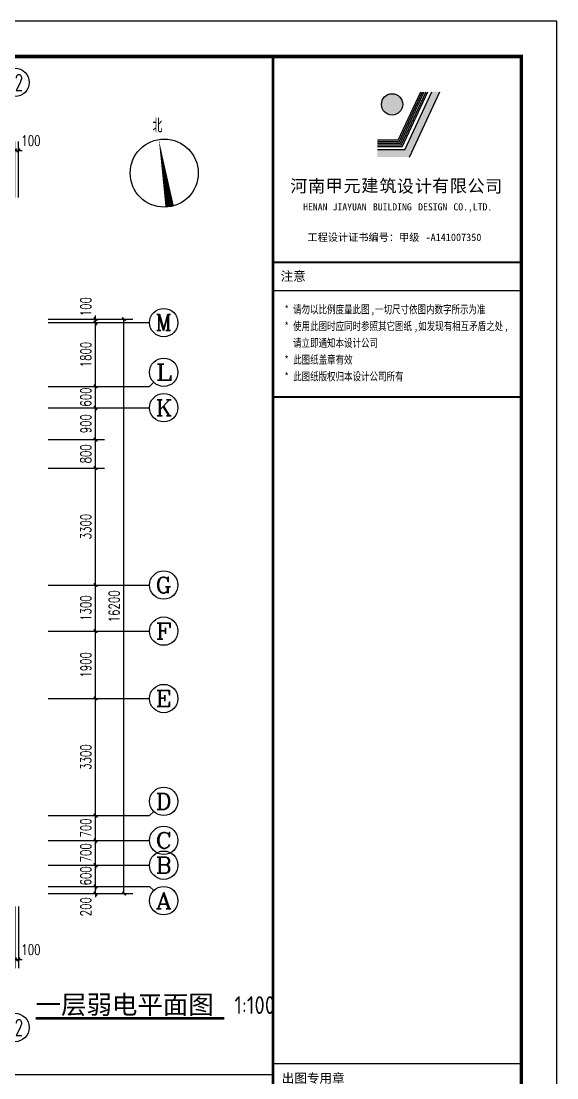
# Model space of a CAD drawing. Extents: x -993182 to -819982, y 169304 to 600104.
# Drawn here: x -835075 to -819982, y 392107 to 421904 of the extents above; entities that cross this region are included whole.
import ezdxf
from ezdxf.enums import TextEntityAlignment as Align

# ---------------------------------------------------------------- set-up
doc = ezdxf.new("R2010")
doc.units = 0
doc.header["$LTSCALE"] = 1000
doc.header["$MEASUREMENT"] = 0
for name, color, linetype in [('AXIS', 3, 'Continuous'), ('AXIS_TEXT', 7, 'Continuous'), ('DIM_SYMB', 3, 'Continuous'), ('PUB_TEXT', 7, 'Continuous'), ('PUB_TITLE', 146, 'Continuous'), ('表格', 157, 'Continuous'), ('面层', 215, 'Continuous')]:
    doc.layers.add(name, color=color, linetype=linetype)
doc.styles.add('-黑体', font='simhei.ttf')
doc.styles.add('300', font='', dxfattribs={"width": 0.75, "height": 300})
doc.styles.add('_TCH_AXIS', font='COMPLEX', dxfattribs={"bigfont": 'GBCBIG'})
doc.styles.add('_TCH_DIM', font='SIMPLEX', dxfattribs={"bigfont": 'GBCBIG'})
doc.styles.add('_TCH_DIM_T3', font='SIMPLEX', dxfattribs={"width": 0.705882, "bigfont": 'GBCBIG'})
doc.styles.add('COMPLEX', font='COMPLEX')
doc.styles.get("Standard").update_dxf_attribs({"font": 'gbenor.shx', "bigfont": 'gbcbig.shx'})
doc.styles.add('THT', font='simhei.ttf')
doc.styles.get('300').set_extended_font_data('SimSun')
doc.dimstyles.new('_TCH_ARCH&&100', dxfattribs={"dimtxt": 297.5, "dimasz": 100, "dimexe": 250, "dimexo": 300, "dimgap": 126.25, "dimtad": 1, "dimdec": 0, "dimzin": 0, "dimdsep": 46, "dimtxsty": '_TCH_DIM_T3', "dimblk": 'ARCHTICK', "dimcen": 0.09, "dimclrt": 7, "dimazin": 2, "dimtfac": 1, "dimtdec": 0, "dimtix": 1, "dimtmove": 2, "dimatfit": 3, "dimfxl": 0, "dimtolj": 1, "dimtzin": 0, "dimarcsym": 0})

# ---------------------------------------------------------------- blocks, each defined once
blk = doc.blocks.new('_AXISO')
blk.add_circle((0, 0), 0.5)
at = {"layer": 'AXIS_TEXT', "style": 'COMPLEX', "width": 1.041667}
blk.add_attdef('A', text='', height=0.56, dxfattribs=at).set_placement((-0.25, -0.28), (0.25, -0.28), align=Align.FIT)
blk = doc.blocks.new('_ArchTick')
at = {"color": 0, "linetype": 'ByBlock', "const_width": 0.4}
blk.add_lwpolyline([(-0.5, -0.5), (0.5, 0.5)], dxfattribs=at)
blk = doc.blocks.new('*D171')
at = {"layer": 'AXIS', "color": 0, "lineweight": -2}
for p, q in [((-196409, -347382), (-196409, -349122)), ((-196309, -347382), (-196309, -349122)), ((-196409, -348872), (-196509, -348872)), ((-196409, -348872), (-196309, -348872)), ((-196309, -348872), (-196209, -348872))]:
    blk.add_line(p, q, dxfattribs=at)
at = {"layer": 'Defpoints', "color": 0}
for p in [(-196409, -347082), (-196309, -347082), (-196309, -348872)]:
    blk.add_point(p, dxfattribs=at)
at = {"layer": 'AXIS', "color": 0, "lineweight": -2, "xscale": 100, "yscale": 100, "zscale": 100}
blk.add_blockref('_ArchTick', (-196409, -348872), dxfattribs=at)
at = {"layer": 'AXIS', "color": 0, "lineweight": -2, "xscale": 100, "yscale": 100, "zscale": 100, "rotation": 180}
blk.add_blockref('_ArchTick', (-196309, -348872), dxfattribs=at)
at = {"layer": 'AXIS', "color": 7, "insert": (-195959, -348597), "char_height": 297.5, "attachment_point": 5, "style": '_TCH_DIM_T3'}
blk.add_mtext('\\A1;100', dxfattribs=at)
blk = doc.blocks.new('*D172')
at = {"layer": 'AXIS', "color": 0, "lineweight": -2}
for p, q in [((-195470, -330816), (-193088, -330816)), ((-193338, -347016), (-193338, -330816)), ((-195470, -347016), (-193088, -347016))]:
    blk.add_line(p, q, dxfattribs=at)
at = {"layer": 'Defpoints', "color": 0}
for p in [(-195770, -330816), (-193338, -330816), (-195770, -347016)]:
    blk.add_point(p, dxfattribs=at)
at = {"layer": 'AXIS', "color": 0, "lineweight": -2, "xscale": 100, "yscale": 100, "zscale": 100}
for p, rotation in [((-193338, -330816), 90), ((-193338, -347016), 270)]:
    blk.add_blockref('_ArchTick', p, dxfattribs=dict(at, rotation=rotation))
at = {"layer": 'AXIS', "color": 7, "insert": (-193613, -338916), "char_height": 297.5, "attachment_point": 5, "rotation": 90, "style": '_TCH_DIM_T3'}
blk.add_mtext('\\A1;16200', dxfattribs=at)
blk = doc.blocks.new('*D173')
at = {"layer": 'AXIS', "color": 0, "lineweight": -2}
for p, q in [((-195470, -346816), (-193888, -346816)), ((-194138, -346816), (-194138, -346716)), ((-194138, -347016), (-194138, -346816)), ((-195470, -347016), (-193888, -347016)), ((-194138, -347016), (-194138, -347116))]:
    blk.add_line(p, q, dxfattribs=at)
at = {"layer": 'Defpoints', "color": 0}
for p in [(-195770, -346816), (-194138, -346816), (-195770, -347016)]:
    blk.add_point(p, dxfattribs=at)
at = {"layer": 'AXIS', "color": 0, "lineweight": -2, "xscale": 100, "yscale": 100, "zscale": 100}
for p, rotation in [((-194138, -346816), 270), ((-194138, -347016), 90)]:
    blk.add_blockref('_ArchTick', p, dxfattribs=dict(at, rotation=rotation))
at = {"layer": 'AXIS', "color": 7, "insert": (-194413, -347386), "char_height": 297.5, "attachment_point": 5, "rotation": 90, "style": '_TCH_DIM_T3'}
blk.add_mtext('\\A1;200', dxfattribs=at)
blk = doc.blocks.new('*D174')
at = {"layer": 'AXIS', "color": 0, "lineweight": -2}
for p, q in [((-195470, -346216), (-193888, -346216)), ((-194138, -346216), (-194138, -346116)), ((-194138, -346816), (-194138, -346216)), ((-195470, -346816), (-193888, -346816)), ((-194138, -346816), (-194138, -346916))]:
    blk.add_line(p, q, dxfattribs=at)
at = {"layer": 'Defpoints', "color": 0}
for p in [(-195770, -346216), (-194138, -346216), (-195770, -346816)]:
    blk.add_point(p, dxfattribs=at)
at = {"layer": 'AXIS', "color": 0, "lineweight": -2, "xscale": 100, "yscale": 100, "zscale": 100}
for p, rotation in [((-194138, -346216), 270), ((-194138, -346816), 90)]:
    blk.add_blockref('_ArchTick', p, dxfattribs=dict(at, rotation=rotation))
at = {"layer": 'AXIS', "color": 7, "insert": (-194413, -346516), "char_height": 297.5, "attachment_point": 5, "rotation": 90, "style": '_TCH_DIM_T3'}
blk.add_mtext('\\A1;600', dxfattribs=at)
blk = doc.blocks.new('*D175')
at = {"layer": 'AXIS', "color": 0, "lineweight": -2}
for p, q in [((-195470, -345516), (-193888, -345516)), ((-194138, -345516), (-194138, -345416)), ((-194138, -346216), (-194138, -345516)), ((-195470, -346216), (-193888, -346216)), ((-194138, -346216), (-194138, -346316))]:
    blk.add_line(p, q, dxfattribs=at)
at = {"layer": 'Defpoints', "color": 0}
for p in [(-195770, -345516), (-194138, -345516), (-195770, -346216)]:
    blk.add_point(p, dxfattribs=at)
at = {"layer": 'AXIS', "color": 0, "lineweight": -2, "xscale": 100, "yscale": 100, "zscale": 100}
for p, rotation in [((-194138, -345516), 270), ((-194138, -346216), 90)]:
    blk.add_blockref('_ArchTick', p, dxfattribs=dict(at, rotation=rotation))
at = {"layer": 'AXIS', "color": 7, "insert": (-194413, -345866), "char_height": 297.5, "attachment_point": 5, "rotation": 90, "style": '_TCH_DIM_T3'}
blk.add_mtext('\\A1;700', dxfattribs=at)
blk = doc.blocks.new('*D176')
at = {"layer": 'AXIS', "color": 0, "lineweight": -2}
for p, q in [((-194138, -344816), (-194138, -344716)), ((-195470, -344816), (-193888, -344816)), ((-194138, -345516), (-194138, -344816)), ((-195470, -345516), (-193888, -345516)), ((-194138, -345516), (-194138, -345616))]:
    blk.add_line(p, q, dxfattribs=at)
at = {"layer": 'Defpoints', "color": 0}
for p in [(-195770, -344816), (-194138, -344816), (-195770, -345516)]:
    blk.add_point(p, dxfattribs=at)
at = {"layer": 'AXIS', "color": 0, "lineweight": -2, "xscale": 100, "yscale": 100, "zscale": 100}
for p, rotation in [((-194138, -344816), 270), ((-194138, -345516), 90)]:
    blk.add_blockref('_ArchTick', p, dxfattribs=dict(at, rotation=rotation))
at = {"layer": 'AXIS', "color": 7, "insert": (-194413, -345166), "char_height": 297.5, "attachment_point": 5, "rotation": 90, "style": '_TCH_DIM_T3'}
blk.add_mtext('\\A1;700', dxfattribs=at)
blk = doc.blocks.new('*D177')
at = {"layer": 'AXIS', "color": 0, "lineweight": -2}
for p, q in [((-195470, -341516), (-193888, -341516)), ((-194138, -344816), (-194138, -341516)), ((-195470, -344816), (-193888, -344816))]:
    blk.add_line(p, q, dxfattribs=at)
at = {"layer": 'Defpoints', "color": 0}
for p in [(-195770, -341516), (-194138, -341516), (-195770, -344816)]:
    blk.add_point(p, dxfattribs=at)
at = {"layer": 'AXIS', "color": 0, "lineweight": -2, "xscale": 100, "yscale": 100, "zscale": 100}
for p, rotation in [((-194138, -341516), 90), ((-194138, -344816), 270)]:
    blk.add_blockref('_ArchTick', p, dxfattribs=dict(at, rotation=rotation))
at = {"layer": 'AXIS', "color": 7, "insert": (-194413, -343166), "char_height": 297.5, "attachment_point": 5, "rotation": 90, "style": '_TCH_DIM_T3'}
blk.add_mtext('\\A1;3300', dxfattribs=at)
blk = doc.blocks.new('*D178')
at = {"layer": 'AXIS', "color": 0, "lineweight": -2}
for p, q in [((-195470, -339616), (-193888, -339616)), ((-194138, -341516), (-194138, -339616)), ((-195470, -341516), (-193888, -341516))]:
    blk.add_line(p, q, dxfattribs=at)
at = {"layer": 'Defpoints', "color": 0}
for p in [(-195770, -339616), (-194138, -339616), (-195770, -341516)]:
    blk.add_point(p, dxfattribs=at)
at = {"layer": 'AXIS', "color": 0, "lineweight": -2, "xscale": 100, "yscale": 100, "zscale": 100}
for p, rotation in [((-194138, -339616), 90), ((-194138, -341516), 270)]:
    blk.add_blockref('_ArchTick', p, dxfattribs=dict(at, rotation=rotation))
at = {"layer": 'AXIS', "color": 7, "insert": (-194413, -340566), "char_height": 297.5, "attachment_point": 5, "rotation": 90, "style": '_TCH_DIM_T3'}
blk.add_mtext('\\A1;1900', dxfattribs=at)
blk = doc.blocks.new('*D179')
at = {"layer": 'AXIS', "color": 0, "lineweight": -2}
for p, q in [((-195470, -338316), (-193888, -338316)), ((-194138, -339616), (-194138, -338316)), ((-195470, -339616), (-193888, -339616))]:
    blk.add_line(p, q, dxfattribs=at)
at = {"layer": 'Defpoints', "color": 0}
for p in [(-195770, -338316), (-194138, -338316), (-195770, -339616)]:
    blk.add_point(p, dxfattribs=at)
at = {"layer": 'AXIS', "color": 0, "lineweight": -2, "xscale": 100, "yscale": 100, "zscale": 100}
for p, rotation in [((-194138, -338316), 90), ((-194138, -339616), 270)]:
    blk.add_blockref('_ArchTick', p, dxfattribs=dict(at, rotation=rotation))
at = {"layer": 'AXIS', "color": 7, "insert": (-194413, -338966), "char_height": 297.5, "attachment_point": 5, "rotation": 90, "style": '_TCH_DIM_T3'}
blk.add_mtext('\\A1;1300', dxfattribs=at)
blk = doc.blocks.new('*D180')
at = {"layer": 'AXIS', "color": 0, "lineweight": -2}
for p, q in [((-195470, -335016), (-193888, -335016)), ((-194138, -338316), (-194138, -335016)), ((-195470, -338316), (-193888, -338316))]:
    blk.add_line(p, q, dxfattribs=at)
at = {"layer": 'Defpoints', "color": 0}
for p in [(-195770, -335016), (-194138, -335016), (-195770, -338316)]:
    blk.add_point(p, dxfattribs=at)
at = {"layer": 'AXIS', "color": 0, "lineweight": -2, "xscale": 100, "yscale": 100, "zscale": 100}
for p, rotation in [((-194138, -335016), 90), ((-194138, -338316), 270)]:
    blk.add_blockref('_ArchTick', p, dxfattribs=dict(at, rotation=rotation))
at = {"layer": 'AXIS', "color": 7, "insert": (-194413, -336666), "char_height": 297.5, "attachment_point": 5, "rotation": 90, "style": '_TCH_DIM_T3'}
blk.add_mtext('\\A1;3300', dxfattribs=at)
blk = doc.blocks.new('*D181')
at = {"layer": 'AXIS', "color": 0, "lineweight": -2}
for p, q in [((-195470, -334216), (-193888, -334216)), ((-194138, -335016), (-194138, -334216)), ((-195470, -335016), (-193888, -335016))]:
    blk.add_line(p, q, dxfattribs=at)
at = {"layer": 'Defpoints', "color": 0}
for p in [(-195770, -334216), (-194138, -334216), (-195770, -335016)]:
    blk.add_point(p, dxfattribs=at)
at = {"layer": 'AXIS', "color": 0, "lineweight": -2, "xscale": 100, "yscale": 100, "zscale": 100}
for p, rotation in [((-194138, -334216), 90), ((-194138, -335016), 270)]:
    blk.add_blockref('_ArchTick', p, dxfattribs=dict(at, rotation=rotation))
at = {"layer": 'AXIS', "color": 7, "insert": (-194413, -334616), "char_height": 297.5, "attachment_point": 5, "rotation": 90, "style": '_TCH_DIM_T3'}
blk.add_mtext('\\A1;800', dxfattribs=at)
blk = doc.blocks.new('*D182')
at = {"layer": 'AXIS', "color": 0, "lineweight": -2}
for p, q in [((-195470, -333316), (-193888, -333316)), ((-194138, -334216), (-194138, -333316)), ((-195470, -334216), (-193888, -334216))]:
    blk.add_line(p, q, dxfattribs=at)
at = {"layer": 'Defpoints', "color": 0}
for p in [(-195770, -333316), (-194138, -333316), (-195770, -334216)]:
    blk.add_point(p, dxfattribs=at)
at = {"layer": 'AXIS', "color": 0, "lineweight": -2, "xscale": 100, "yscale": 100, "zscale": 100}
for p, rotation in [((-194138, -333316), 90), ((-194138, -334216), 270)]:
    blk.add_blockref('_ArchTick', p, dxfattribs=dict(at, rotation=rotation))
at = {"layer": 'AXIS', "color": 7, "insert": (-194413, -333766), "char_height": 297.5, "attachment_point": 5, "rotation": 90, "style": '_TCH_DIM_T3'}
blk.add_mtext('\\A1;900', dxfattribs=at)
blk = doc.blocks.new('*D183')
at = {"layer": 'AXIS', "color": 0, "lineweight": -2}
for p, q in [((-195470, -332716), (-193888, -332716)), ((-194138, -332716), (-194138, -332616)), ((-194138, -333316), (-194138, -332716)), ((-195470, -333316), (-193888, -333316)), ((-194138, -333316), (-194138, -333416))]:
    blk.add_line(p, q, dxfattribs=at)
at = {"layer": 'Defpoints', "color": 0}
for p in [(-195770, -332716), (-194138, -332716), (-195770, -333316)]:
    blk.add_point(p, dxfattribs=at)
at = {"layer": 'AXIS', "color": 0, "lineweight": -2, "xscale": 100, "yscale": 100, "zscale": 100}
for p, rotation in [((-194138, -332716), 270), ((-194138, -333316), 90)]:
    blk.add_blockref('_ArchTick', p, dxfattribs=dict(at, rotation=rotation))
at = {"layer": 'AXIS', "color": 7, "insert": (-194413, -333016), "char_height": 297.5, "attachment_point": 5, "rotation": 90, "style": '_TCH_DIM_T3'}
blk.add_mtext('\\A1;600', dxfattribs=at)
blk = doc.blocks.new('*D184')
at = {"layer": 'AXIS', "color": 0, "lineweight": -2}
for p, q in [((-195470, -330916), (-193888, -330916)), ((-194138, -332716), (-194138, -330916)), ((-195470, -332716), (-193888, -332716))]:
    blk.add_line(p, q, dxfattribs=at)
at = {"layer": 'Defpoints', "color": 0}
for p in [(-195770, -330916), (-194138, -330916), (-195770, -332716)]:
    blk.add_point(p, dxfattribs=at)
at = {"layer": 'AXIS', "color": 0, "lineweight": -2, "xscale": 100, "yscale": 100, "zscale": 100}
for p, rotation in [((-194138, -330916), 90), ((-194138, -332716), 270)]:
    blk.add_blockref('_ArchTick', p, dxfattribs=dict(at, rotation=rotation))
at = {"layer": 'AXIS', "color": 7, "insert": (-194413, -331816), "char_height": 297.5, "attachment_point": 5, "rotation": 90, "style": '_TCH_DIM_T3'}
blk.add_mtext('\\A1;1800', dxfattribs=at)
blk = doc.blocks.new('*D185')
at = {"layer": 'AXIS', "color": 0, "lineweight": -2}
for p, q in [((-194138, -330816), (-194138, -330716)), ((-195470, -330816), (-193888, -330816)), ((-195470, -330916), (-193888, -330916)), ((-194138, -330916), (-194138, -330816)), ((-194138, -330916), (-194138, -331016))]:
    blk.add_line(p, q, dxfattribs=at)
at = {"layer": 'Defpoints', "color": 0}
for p in [(-195770, -330816), (-195770, -330916), (-194138, -330816)]:
    blk.add_point(p, dxfattribs=at)
at = {"layer": 'AXIS', "color": 0, "lineweight": -2, "xscale": 100, "yscale": 100, "zscale": 100}
for p, rotation in [((-194138, -330816), 270), ((-194138, -330916), 90)]:
    blk.add_blockref('_ArchTick', p, dxfattribs=dict(at, rotation=rotation))
at = {"layer": 'AXIS', "color": 7, "insert": (-194413, -330466), "char_height": 297.5, "attachment_point": 5, "rotation": 90, "style": '_TCH_DIM_T3'}
blk.add_mtext('\\A1;100', dxfattribs=at)
blk = doc.blocks.new('*D219')
at = {"layer": 'AXIS', "color": 0, "lineweight": -2}
for p, q in [((-196409, -327388), (-196409, -325812)), ((-196309, -327388), (-196309, -325812)), ((-196409, -326062), (-196509, -326062)), ((-196409, -326062), (-196309, -326062)), ((-196309, -326062), (-196209, -326062))]:
    blk.add_line(p, q, dxfattribs=at)
at = {"layer": 'Defpoints', "color": 0}
for p in [(-196309, -326062), (-196409, -327688), (-196309, -327688)]:
    blk.add_point(p, dxfattribs=at)
at = {"layer": 'AXIS', "color": 0, "lineweight": -2, "xscale": 100, "yscale": 100, "zscale": 100}
blk.add_blockref('_ArchTick', (-196409, -326062), dxfattribs=at)
at = {"layer": 'AXIS', "color": 0, "lineweight": -2, "xscale": 100, "yscale": 100, "zscale": 100, "rotation": 180}
blk.add_blockref('_ArchTick', (-196309, -326062), dxfattribs=at)
at = {"layer": 'AXIS', "color": 7, "insert": (-195959, -325787), "char_height": 297.5, "attachment_point": 5, "style": '_TCH_DIM_T3'}
blk.add_mtext('\\A1;100', dxfattribs=at)
blk = doc.blocks.new('A$C61A6557E')
at = {"layer": 'PUB_TITLE'}
blk.add_hatch(color=256, dxfattribs=at).paths.add_polyline_path([(4727, 56407), (4502, 56407), (3742, 54772), (2969, 54772), (2969, 54568), (3872, 54568)])
h = blk.add_hatch(color=256, dxfattribs=at)
edge = h.paths.add_edge_path()
edge.add_ellipse((3384, 56052), major_axis=(-212, 212), ratio=1, start_angle=0, end_angle=360)
for p, q in [((3554, 55043), (4189, 56407)), ((3583, 54997), (4239, 56407)), ((3612, 54951), (4290, 56407)), ((3641, 54905), (4341, 56407)), ((3671, 54859), (4391, 56407)), ((3742, 54772), (4502, 56407)), ((3872, 54568), (4727, 56407)), ((3554, 55043), (2969, 55043)), ((3583, 54997), (2969, 54997)), ((3612, 54951), (2969, 54951)), ((3641, 54905), (2969, 54905)), ((3671, 54859), (2969, 54859)), ((3742, 54772), (2969, 54772)), ((41, 51600), (7025, 51600)), ((7052, 51600), (41, 51600)), ((41, 51600), (7052, 51600)), ((57, 51600), (7068, 51600)), ((41, 50800), (7052, 50800)), ((41, 50800), (7052, 50800)), ((25, 47800), (7025, 47800)), ((7025, 29000), (14, 29000))]:
    blk.add_line(p, q, dxfattribs=at)
at = {"layer": 'PUB_TITLE', "const_width": 75}
blk.add_lwpolyline([(25, 0), (7025, 0), (7025, 57400), (25, 57400)], close=True, dxfattribs=at)
at = {"layer": 'PUB_TITLE'}
for points, const_width in [([(25, 0), (25, 57400)], 75), ([(25, 57400), (25, 50733)], 60), ([(25, 0), (25, 57400)], 40), ([(7052, 51600), (41, 51600)], 60), ([(25, 50733), (25, 0)], 60), ([(41, 47800), (7052, 47800)], 56.5), ([(41, 47800), (7052, 47800)], 56.5)]:
    blk.add_lwpolyline(points, dxfattribs=dict(at, const_width=const_width))
blk.add_lwpolyline([(25, 57400), (7025, 57400), (7025, 51600), (25, 51600)], close=True, dxfattribs=at)
blk.add_ellipse((3384, 56052), major_axis=(-212, 212), ratio=1, start_param=3.926991, end_param=10.210176, dxfattribs=at)
at = {"layer": 'PUB_TITLE', "style": 'THT'}
for s, height, p in [('河', 352, (515, 53577)), ('南', 352, (1017, 53574)), ('甲', 352, (1511, 53582)), ('元', 352, (2014, 53580)), ('建', 352, (2518, 53590)), ('筑', 352, (3026, 53580)), ('设', 352, (3515, 53570)), ('计', 352, (4024, 53575)), ('有', 352, (4511, 53585)), ('限', 352, (5012, 53581)), ('公', 352, (5509, 53576)), ('司', 352, (6006, 53569)), ('HENAN', 201.1, (878, 53062)), ('JIAYUAN', 201.1, (1708, 53062)), ('BUILDING', 201.1, (2842, 53062)), ('DESIGN', 201.1, (4118, 53062)), ('CO.,LTD.', 201.1, (5111, 53062)), ('工程设计证书编号：甲级', 210.3, (998, 52199)), ('-A141007350', 210.3, (4325, 52199)), ('注意', 260, (241, 51078))]:
    blk.add_text(s, height=height, dxfattribs=at).set_placement(p)
at = {"layer": 'PUB_TITLE', "style": '300', "width": 0.75}
for s, height, p in [('*', 228, (352, 50158)), ('请勿以比例度量此图', 227.8, (595, 50158)), ('一切尺寸依图内数字所示为准', 227.85, (2904, 50158)), (',', 228, (2782, 50158)), ('*', 228, (352, 49685)), ('使用此图时应同时参照其它图纸', 227.85, (595, 49685)), ('如发现有相互矛盾之处', 227.8, (4119, 49685)), ('请立即通知本设计公司', 227.8, (595, 49212)), (',', 228, (3998, 49685)), (',', 228, (6549, 49685)), ('*', 228, (352, 48739)), ('此图纸盖章有效', 227.8, (595, 48739)), ('*', 228, (352, 48266)), ('此图纸版权归本设计公司所有', 227.85, (595, 48266))]:
    blk.add_text(s, height=height, dxfattribs=at).set_placement(p)
at = {"layer": 'PUB_TITLE', "style": 'THT'}
blk.add_text('出图专用章', height=260, dxfattribs=at).set_placement((1160, 28600), align=Align.MIDDLE)
blk = doc.blocks.new('5#、7#楼参照')
at = {"layer": 'AXIS'}
for p, q in [((-195123.2, -330915.6), (-192617.6, -330915.6)), ((-195123.2, -332715.6), (-192617.6, -332715.6)), ((-192500.4, -332598.4), (-192617.6, -332715.6)), ((-195123.2, -333315.6), (-192617.6, -333315.6)), ((-195123.2, -338315.6), (-192617.6, -338315.6)), ((-195123.2, -339615.6), (-192617.6, -339615.6)), ((-195123.2, -341515.6), (-192617.6, -341515.6)), ((-192500.4, -344698.4), (-192617.6, -344815.6)), ((-195123.2, -344815.6), (-192617.6, -344815.6)), ((-195123.2, -345515.6), (-192617.6, -345515.6)), ((-195123.2, -346215.6), (-192617.6, -346215.6)), ((-195123.2, -346815.6), (-192617.6, -346815.6)), ((-192500.4, -346932.7), (-192617.6, -346815.6))]:
    blk.add_line(p, q, dxfattribs=at)
at = {"layer": 'DIM_SYMB'}
blk.add_lwpolyline([(-192050.4, -327648.3, 240, 0, 0), (-192356.1, -325752.8, 0, 0, 0)], format="xyseb", dxfattribs=at)
blk.add_circle((-192203.2, -326700.5), 960, dxfattribs=at)
at = {"layer": 'PUB_TITLE'}
blk.add_lwpolyline([(-265242.7, -381815.5), (-181142.7, -381815.5), (-181142.7, -322415.5), (-265242.7, -322415.5)], close=True, dxfattribs=at)
at = {"layer": 'PUB_TITLE', "const_width": 100}
blk.add_lwpolyline([(-262742.7, -380815.5), (-182142.7, -380815.5), (-182142.7, -323415.5), (-262742.7, -323415.5)], close=True, dxfattribs=at)
at = {"layer": '表格'}
blk.add_lwpolyline([(-262742.7, -352115.5), (-189142.7, -352115.5)], dxfattribs=at)
at = {"layer": 'AXIS'}
ref = blk.add_blockref('_AXISO', (-196408.8, -324142.4), dxfattribs=dict(at, xscale=800, yscale=800, zscale=800))
ref.add_attrib('A', '42', dxfattribs={"layer": 'AXIS_TEXT', "height": 452.55, "style": '_TCH_AXIS', "width": 0.6}).set_placement((-196635.1, -324368.7), (-196182.5, -324368.7), align=Align.FIT)
ref = blk.add_blockref('_AXISO', (-192217.6, -330915.6), dxfattribs=dict(at, xscale=800, yscale=800, zscale=800))
ref.add_attrib('A', 'M', dxfattribs={"layer": 'AXIS_TEXT', "height": 452.5, "style": '_TCH_AXIS'}).set_placement((-192443.8, -331141.9), (-191991.3, -331141.9), align=Align.FIT)
ref = blk.add_blockref('_AXISO', (-192217.6, -332315.6), dxfattribs=dict(at, xscale=800, yscale=800, zscale=800))
ref.add_attrib('A', 'L', dxfattribs={"layer": 'AXIS_TEXT', "height": 452.5, "style": '_TCH_AXIS', "width": 1.4}).set_placement((-192443.8, -332541.9), (-191991.3, -332541.9), align=Align.FIT)
ref = blk.add_blockref('_AXISO', (-192217.6, -333315.6), dxfattribs=dict(at, xscale=800, yscale=800, zscale=800))
ref.add_attrib('A', 'K', dxfattribs={"layer": 'AXIS_TEXT', "height": 452.5, "style": '_TCH_AXIS', "width": 1.105263}).set_placement((-192443.8, -333541.9), (-191991.3, -333541.9), align=Align.FIT)
ref = blk.add_blockref('_AXISO', (-192217.6, -338315.6), dxfattribs=dict(at, xscale=800, yscale=800, zscale=800))
ref.add_attrib('A', 'G', dxfattribs={"layer": 'AXIS_TEXT', "height": 452.5, "style": '_TCH_AXIS', "width": 1.166667}).set_placement((-192443.8, -338541.9), (-191991.3, -338541.9), align=Align.FIT)
ref = blk.add_blockref('_AXISO', (-192217.6, -339615.6), dxfattribs=dict(at, xscale=800, yscale=800, zscale=800))
ref.add_attrib('A', 'F', dxfattribs={"layer": 'AXIS_TEXT', "height": 452.5, "style": '_TCH_AXIS', "width": 1.3125}).set_placement((-192443.8, -339841.9), (-191991.3, -339841.9), align=Align.FIT)
ref = blk.add_blockref('_AXISO', (-192217.6, -341515.6), dxfattribs=dict(at, xscale=800, yscale=800, zscale=800))
ref.add_attrib('A', 'E', dxfattribs={"layer": 'AXIS_TEXT', "height": 452.5, "style": '_TCH_AXIS', "width": 1.3125}).set_placement((-192443.8, -341741.9), (-191991.3, -341741.9), align=Align.FIT)
ref = blk.add_blockref('_AXISO', (-192217.6, -344415.6), dxfattribs=dict(at, xscale=800, yscale=800, zscale=800))
ref.add_attrib('A', 'D', dxfattribs={"layer": 'AXIS_TEXT', "height": 452.5, "style": '_TCH_AXIS', "width": 1.235294}).set_placement((-192443.8, -344641.9), (-191991.3, -344641.9), align=Align.FIT)
ref = blk.add_blockref('_AXISO', (-192217.6, -345515.6), dxfattribs=dict(at, xscale=800, yscale=800, zscale=800))
ref.add_attrib('A', 'C', dxfattribs={"layer": 'AXIS_TEXT', "height": 452.5, "style": '_TCH_AXIS', "width": 1.4}).set_placement((-192443.8, -345741.9), (-191991.3, -345741.9), align=Align.FIT)
ref = blk.add_blockref('_AXISO', (-192217.6, -346215.6), dxfattribs=dict(at, xscale=800, yscale=800, zscale=800))
ref.add_attrib('A', 'B', dxfattribs={"layer": 'AXIS_TEXT', "height": 452.5, "style": '_TCH_AXIS', "width": 1.235294}).set_placement((-192443.8, -346441.9), (-191991.3, -346441.9), align=Align.FIT)
ref = blk.add_blockref('_AXISO', (-192217.6, -347215.6), dxfattribs=dict(at, xscale=800, yscale=800, zscale=800))
ref.add_attrib('A', 'A', dxfattribs={"layer": 'AXIS_TEXT', "height": 452.5, "style": '_TCH_AXIS', "width": 1.166667}).set_placement((-192443.8, -347441.9), (-191991.3, -347441.9), align=Align.FIT)
ref = blk.add_blockref('_AXISO', (-196408.8, -350791.7), dxfattribs=dict(at, xscale=800, yscale=800, zscale=800))
ref.add_attrib('A', '42', dxfattribs={"layer": 'AXIS_TEXT', "height": 452.55, "style": '_TCH_AXIS', "width": 0.6}).set_placement((-196635.1, -351017.9), (-196182.5, -351017.9), align=Align.FIT)
for base, p1, p2, angle, picture, middle in [((-196308.8, -326062.4), (-196408.8, -327688), (-196308.8, -327688), 0, '*D219', (-195958.8, -325787.4)), ((-194137.6, -330815.6), (-195770.5, -330915.6), (-195770.5, -330815.6), 90, '*D185', (-194412.6, -330465.6)), ((-194137.6, -346815.6), (-195770.5, -347015.6), (-195770.5, -346815.6), 90, '*D173', (-194412.6, -347385.6)), ((-196308.8, -348871.7), (-196408.8, -347082), (-196308.8, -347082), 0, '*D171', (-195958.8, -348596.7))]:
    dim = blk.add_linear_dim(base=base, p1=p1, p2=p2, angle=angle, dimstyle='_TCH_ARCH&&100', dxfattribs=at)
    dim.commit()
    dim.dimension.update_dxf_attribs({"geometry": picture, "text_midpoint": middle, "dimtype": 129})
for p1, p2, distance, picture, middle in [((-195770.5, -347015.6), (-195770.5, -330815.6), -2432.9, '*D172', (-193612.6, -338915.6)), ((-195770.5, -332715.6), (-195770.5, -330915.6), -1632.9, '*D184', (-194412.6, -331815.6)), ((-195770.5, -333315.6), (-195770.5, -332715.6), -1632.9, '*D183', (-194412.6, -333015.6)), ((-195770.5, -334215.6), (-195770.5, -333315.6), -1632.9, '*D182', (-194412.6, -333765.6)), ((-195770.5, -335015.6), (-195770.5, -334215.6), -1632.9, '*D181', (-194412.6, -334615.6)), ((-195770.5, -338315.6), (-195770.5, -335015.6), -1632.9, '*D180', (-194412.6, -336665.6)), ((-195770.5, -339615.6), (-195770.5, -338315.6), -1632.9, '*D179', (-194412.6, -338965.6)), ((-195770.5, -341515.6), (-195770.5, -339615.6), -1632.9, '*D178', (-194412.6, -340565.6)), ((-195770.5, -344815.6), (-195770.5, -341515.6), -1632.9, '*D177', (-194412.6, -343165.6)), ((-195770.5, -345515.6), (-195770.5, -344815.6), -1632.9, '*D176', (-194412.6, -345165.6)), ((-195770.5, -346215.6), (-195770.5, -345515.6), -1632.9, '*D175', (-194412.6, -345865.6)), ((-195770.5, -346815.6), (-195770.5, -346215.6), -1632.9, '*D174', (-194412.6, -346515.6))]:
    dim = blk.add_aligned_dim(p1=p1, p2=p2, distance=distance, dimstyle='_TCH_ARCH&&100', dxfattribs=at)
    dim.commit()
    dim.dimension.update_dxf_attribs({"geometry": picture, "text_midpoint": middle})

msp = doc.modelspace()

# ---------------------------------------------------------------- linework, layer by layer
at = {"layer": 'DIM_SYMB', "const_width": 70}
msp.add_lwpolyline([(-834668, 393785), (-829348, 393785)], dxfattribs=at)

# ---------------------------------------------------------------- block references
msp.add_blockref('A$C61A6557E', (-828007, 363504))
at = {"layer": '面层'}
msp.add_blockref('5#、7#楼参照', (-638840, 744319), dxfattribs=at)

# ---------------------------------------------------------------- texts
at = {"layer": 'DIM_SYMB', "color": 7, "style": '-黑体'}
msp.add_text('一层弱电平面图', height=525.7, dxfattribs=at).set_placement((-834668, 393909))
at = {"layer": 'DIM_SYMB', "color": 7}
msp.add_text('1:100', height=500, dxfattribs=at).set_placement((-829068, 393909))
at = {"layer": 'PUB_TEXT', "style": '_TCH_DIM'}
msp.add_text('北', height=386, dxfattribs=at).set_placement((-831374, 418761))

doc.saveas('drawing.dxf')
